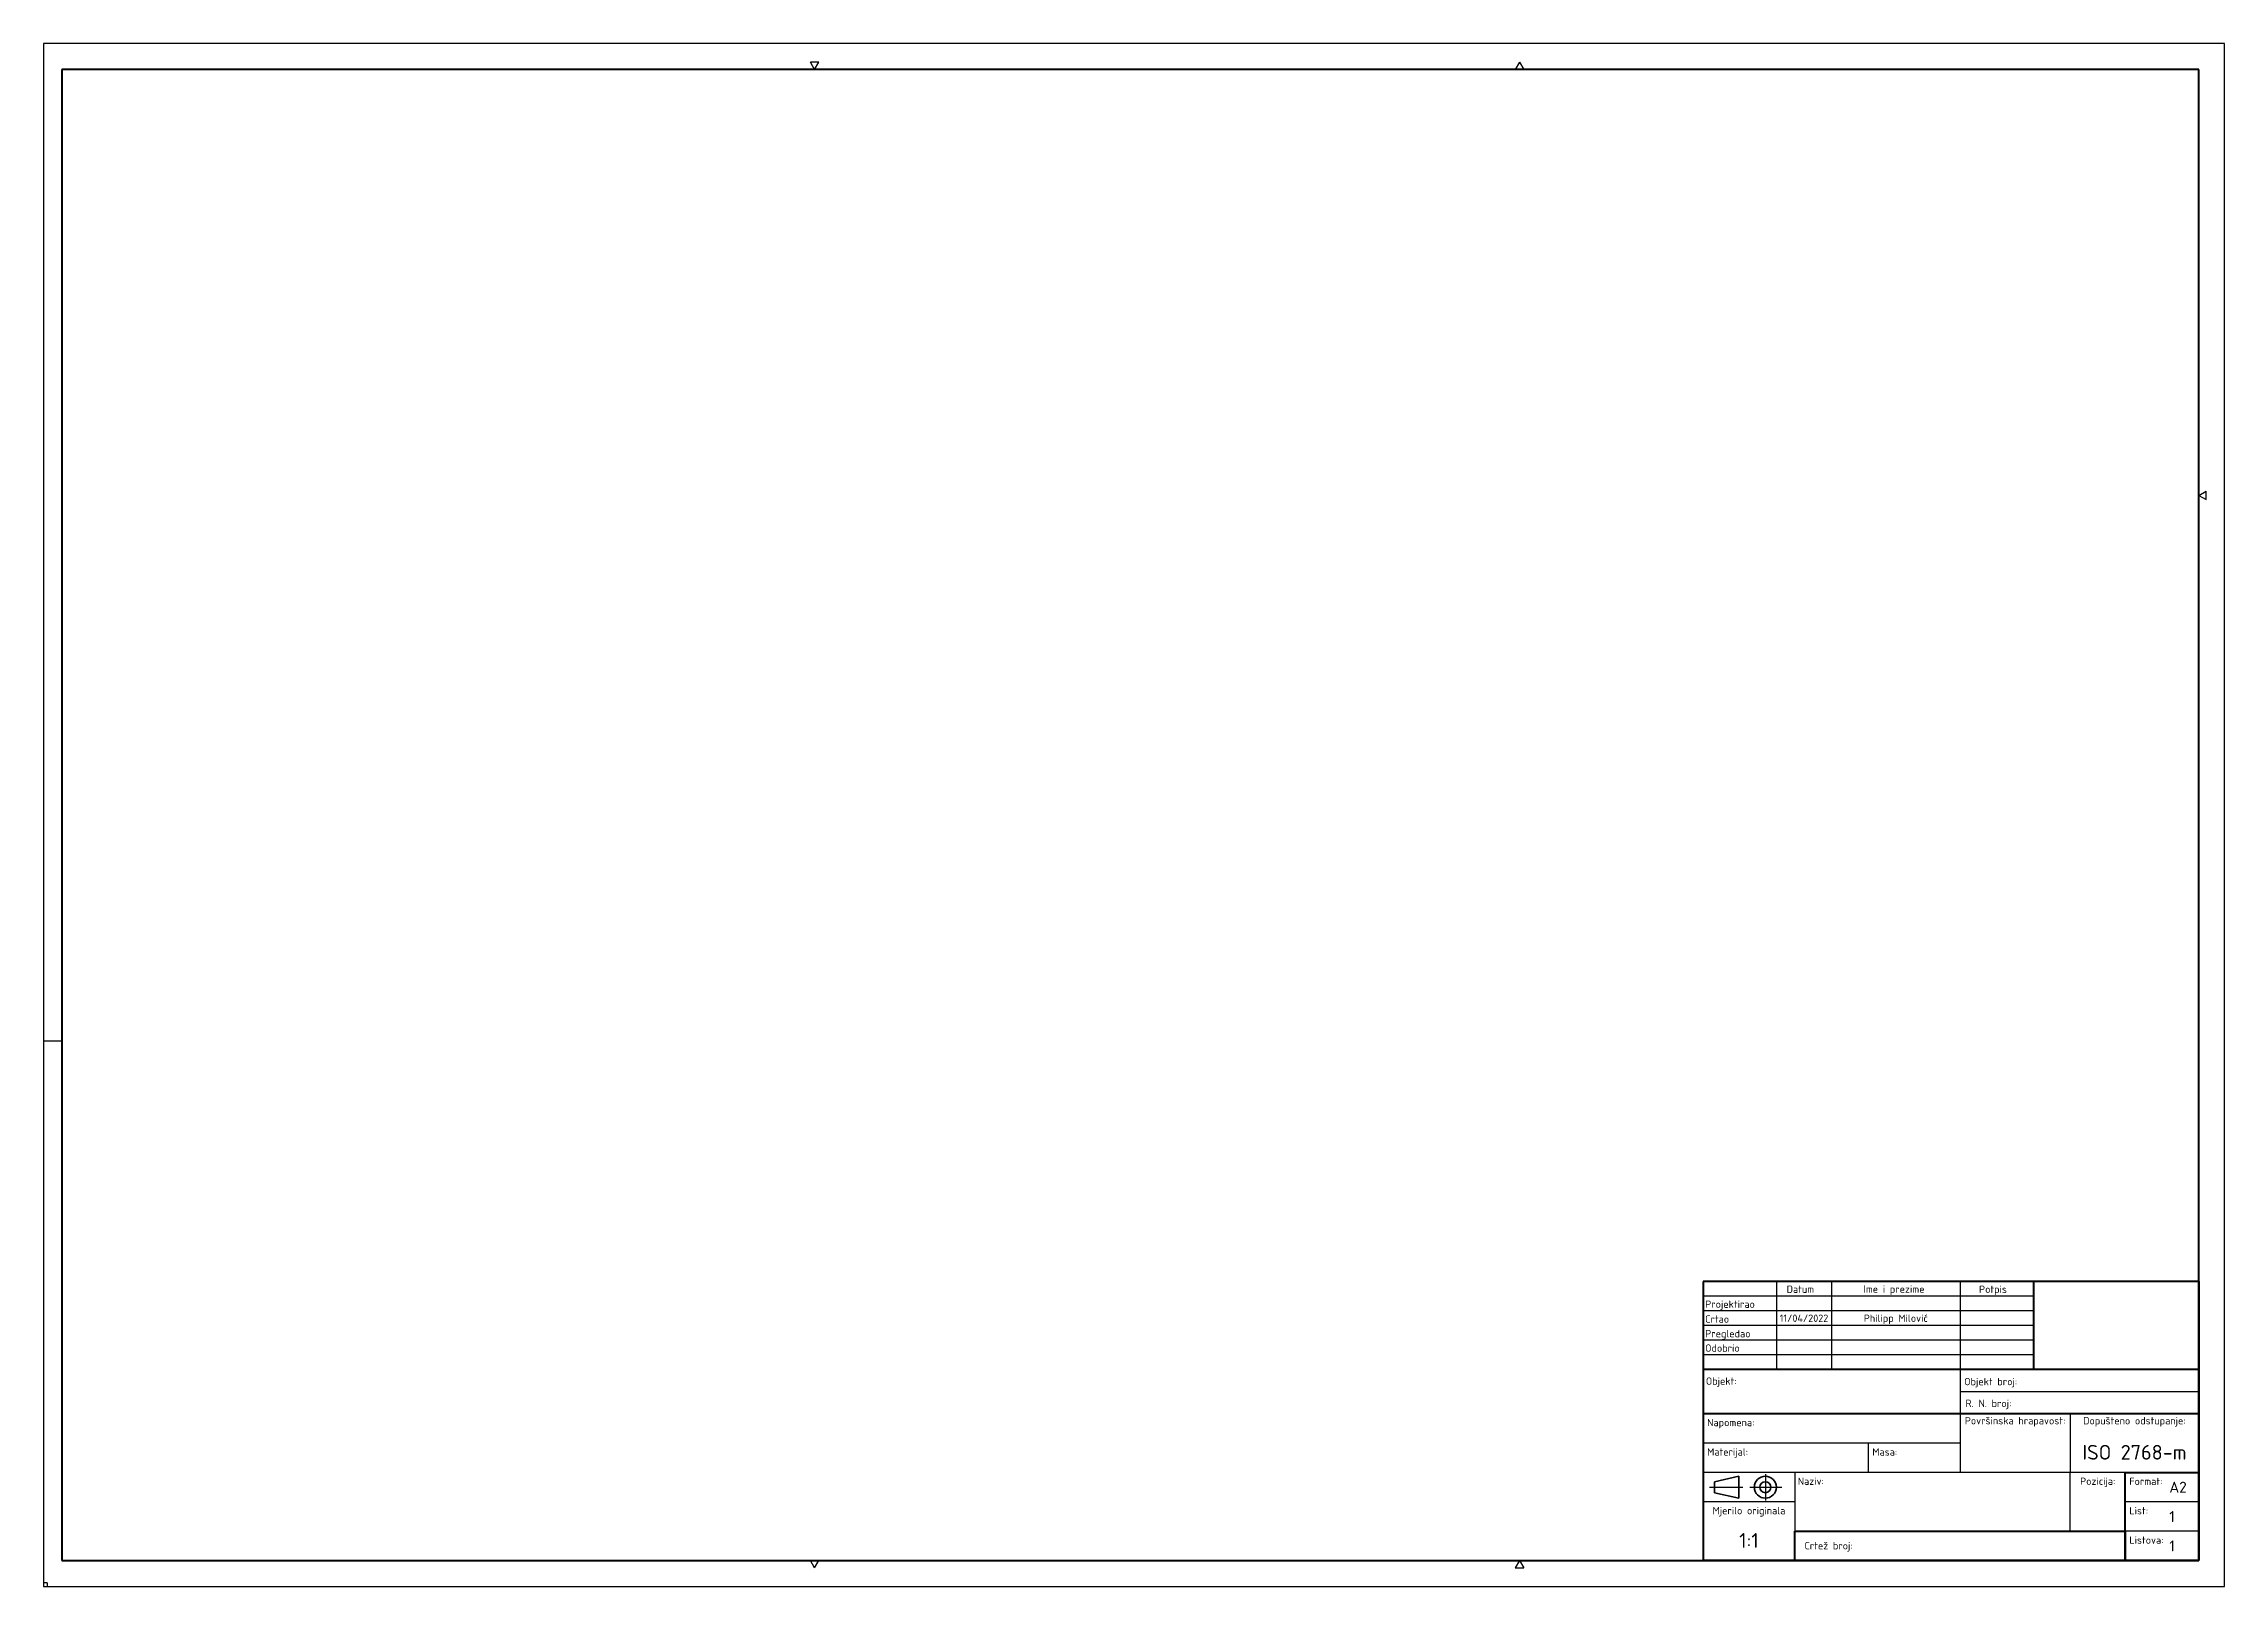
# Paper-space layout 'A2' of a CAD drawing. Header units: millimetres. Extents: x -1 to 593, y -1 to 419.
import ezdxf
from ezdxf.enums import TextEntityAlignment as Align

# ---------------------------------------------------------------- set-up
doc = ezdxf.new("R2010")
doc.units = ezdxf.units.MM
doc.layers.add('non-plot', color=241, linetype='Continuous', plot=False)
for name, color, linetype, lineweight in [('symbol', 3, 'Continuous', 35), ('thick', 4, 'Continuous', 50), ('thin', 1, 'Continuous', 25)]:
    doc.layers.add(name, color=color, linetype=linetype, lineweight=lineweight)
doc.layers.add('very_thick', color=2, linetype='Continuous', lineweight=100, plot=False)
doc.layers.get('0').off()
doc.styles.get("Standard").update_dxf_attribs({"font": 'isocpeur.ttf', "height": 2.5})

# ---------------------------------------------------------------- blocks, each defined once
blk = doc.blocks.new('ph_title_block_hr')
at = {"layer": 'symbol'}
for p, q in [((-131.85, 21.5), (-125.23, 23)), ((-131.85, 18.5), (-131.85, 21.5)), ((-125.23, 17), (-131.85, 18.5)), ((-125.23, 23), (-125.23, 17))]:
    blk.add_line(p, q, dxfattribs=at)
for radius in [3, 1.5]:
    blk.add_circle((-118.03, 20), radius, dxfattribs=at)
at = {"layer": 'thick'}
for p, q in [((0, 76), (-135, 76)), ((-135, 76), (-135, 40)), ((-45, 76), (-45, 52)), ((0, 76), (0, 0)), ((0, 52), (-135, 52)), ((0, 40), (-135, 40)), ((-135, 40), (-135, 0)), ((-20, 0), (-20, 24)), ((-20, 24), (0, 24)), ((0, 0), (-135, 0))]:
    blk.add_line(p, q, dxfattribs=at)
at = {"layer": 'thin'}
for p, q in [((-45, 72), (-135, 72)), ((-115, 76), (-115, 52)), ((-100, 76), (-100, 52)), ((-65, 76), (-65, 40)), ((-45, 68), (-135, 68)), ((-45, 64), (-135, 64)), ((-45, 60), (-135, 60)), ((-45, 56), (-135, 56)), ((0, 46), (-65, 46)), ((-65, 40), (-65, 24)), ((-35, 40), (-35, 24)), ((-65, 32), (-135, 32)), ((-90, 32), (-90, 24)), ((0, 24), (-135, 24)), ((-110, 24), (-110, 0)), ((-35, 8), (-35, 24)), ((-133.27, 20), (-124.17, 20)), ((-122.23, 20), (-113.58, 20)), ((-118.03, 23.54), (-118.03, 16.41)), ((-110, 16), (-135, 16)), ((0, 16), (-20, 16)), ((0, 8), (-110, 8))]:
    blk.add_line(p, q, dxfattribs=at)
at = {"layer": 'very_thick'}
for p, q in [((-110, 0), (-110, 8)), ((-110, 8), (-20, 8)), ((-20, 8), (-20, 0)), ((-110, 0), (-20, 0))]:
    blk.add_line(p, q, dxfattribs=at)
for s, p in [('Datum', (-112.23, 72.9)), ('Ime i prezime', (-91.3, 72.93)), ('Potpis', (-59.83, 72.89)), ('Projektirao', (-134.41, 68.82)), ('Crtao', (-134.41, 64.78)), ('Pregledao', (-134.41, 60.8)), ('Odobrio', (-134.41, 56.88)), ('Objekt:', (-134.22, 47.88)), ('Objekt broj:', (-63.85, 47.75)), ('R. N. broj:', (-63.5, 41.83)), ('Napomena:', (-133.89, 36.6)), ('Materijal:', (-133.89, 28.6)), ('Masa:', (-88.89, 28.6)), ('Naziv:', (-109.21, 20.63)), ('Format:', (-18.89, 20.6)), ('List:', (-18.89, 12.6)), ('Listova:', (-18.89, 4.6)), ('Crtež broj:', (-107.36, 3.07))]:
    blk.add_text(s, height=2).set_placement(p)
at = {"char_height": 2, "attachment_point": 1}
for s, insert, width in [('\\pxqc;Povr{\\fISOCPEUR|b0|i0|c238|p34;š}inska hrapavost:', (-65, 39.1), 30), ('\\pxqc;Dopu{\\fISOCPEUR|b0|i0|c238|p34;š}teno odstupanje:', (-35, 39.1), 35), ('\\pxqc;Pozicija:', (-35, 22.63), 15), ('\\pxqc;Mjerilo originala', (-135, 14.62), 25)]:
    blk.add_mtext(s, dxfattribs=dict(at, insert=insert, width=width))
for tag, height, p in [('D_DAT', 2, (-107.5, 66)), ('P_DAT', 2, (-107.5, 70)), ('DRWN', 2, (-82.5, 66)), ('PROJ', 2, (-82.5, 70)), ('CHK_DAT', 2, (-107.5, 62)), ('CHK', 2, (-82.5, 62)), ('APP_DAT', 2, (-107.5, 58)), ('APPR', 2, (-82.5, 58)), ('OBJEKT', 3.5, (-100, 46)), ('TOL', 4, (-17.5, 29.5)), ('NAZIV', 3.5, (-72.5, 16)), ('POS', 4, (-27.5, 13.5)), ('MJERILO', 4, (-122.5, 5.5)), ('CRTEZ_BROJ', 4, (-65, 4))]:
    blk.add_attdef(tag, text='', height=height).set_placement(p, align=Align.MIDDLE_CENTER)
for tag, height, p in [('OBJ_BROJ', 3, (-45, 49)), ('RN_BROJ', 3, (-45, 43)), ('NAPOMENA', 2.5, (-120, 36)), ('MATERIJAL', 3, (-120, 28)), ('MASA', 3, (-81, 28)), ('FOR', 3, (-8, 20)), ('PG', 3, (-8, 12)), ('PGS', 3, (-8, 4))]:
    blk.add_attdef(tag, text='', height=height).set_placement(p, align=Align.MIDDLE_LEFT)

psp = doc.layouts.new('A2')

# ---------------------------------------------------------------- linework, layer by layer
at = {"layer": 'non-plot'}
for q in [(-1, 0), (0, -1)]:
    psp.add_line((0, 0), q, dxfattribs=at)
at = {"layer": 'thick'}
for p, q in [((586, 412), (4, 412)), ((4, 412), (4, 6)), ((586, 6), (586, 412)), ((4, 6), (586, 6))]:
    psp.add_line(p, q, dxfattribs=at)
at = {"layer": 'thin'}
for p, q in [((593, 419), (-1, 419)), ((-1, 419), (-1, -1)), ((593, -1), (593, 419)), ((209, 412), (207.85, 414)), ((210.15, 414), (207.85, 414)), ((209, 412), (210.15, 414)), ((401, 414), (399.85, 412)), ((399.85, 412), (402.15, 412)), ((401, 414), (402.15, 412)), ((586, 296), (588, 297.15)), ((588, 294.85), (588, 297.15)), ((586, 296), (588, 294.85)), ((-1, 147.5), (4, 147.5)), ((209, 4), (207.85, 6)), ((210.15, 6), (207.85, 6)), ((209, 4), (210.15, 6)), ((401, 6), (399.85, 4)), ((401, 6), (402.15, 4)), ((399.85, 4), (402.15, 4)), ((-1, -1), (593, -1))]:
    psp.add_line(p, q, dxfattribs=at)

# ---------------------------------------------------------------- block references
at = {"layer": 'symbol', "transparency": 33554687}
ref = psp.add_blockref('ph_title_block_hr', (586, 6), dxfattribs=at)
ref.add_attrib('DRWN', 'Philipp Milović', dxfattribs={"layer": '0', "transparency": 33554687, "height": 2}).set_placement((503.5, 72), align=Align.MIDDLE_CENTER)
ref.add_attrib('D_DAT', '11/04/2022', dxfattribs={"layer": '0', "transparency": 33554687, "height": 2}).set_placement((478.5, 72), align=Align.MIDDLE_CENTER)
ref.add_attrib('PGS', '1', dxfattribs={"layer": '0', "transparency": 33554687, "height": 3}).set_placement((578, 10), align=Align.MIDDLE_LEFT)
ref.add_attrib('PG', '1', dxfattribs={"layer": '0', "transparency": 33554687, "height": 3}).set_placement((578, 18), align=Align.MIDDLE_LEFT)
ref.add_attrib('FOR', 'A2', dxfattribs={"layer": '0', "transparency": 33554687, "height": 3}).set_placement((578, 26), align=Align.MIDDLE_LEFT)
ref.add_attrib('TOL', 'ISO 2768-m', dxfattribs={"layer": '0', "transparency": 33554687, "height": 4}).set_placement((568.5, 35.5), align=Align.MIDDLE_CENTER)
ref.add_attrib('MJERILO', '1:1', dxfattribs={"layer": '0', "transparency": 33554687, "height": 4}).set_placement((463.5, 11.5), align=Align.MIDDLE_CENTER)

doc.saveas('drawing.dxf')
